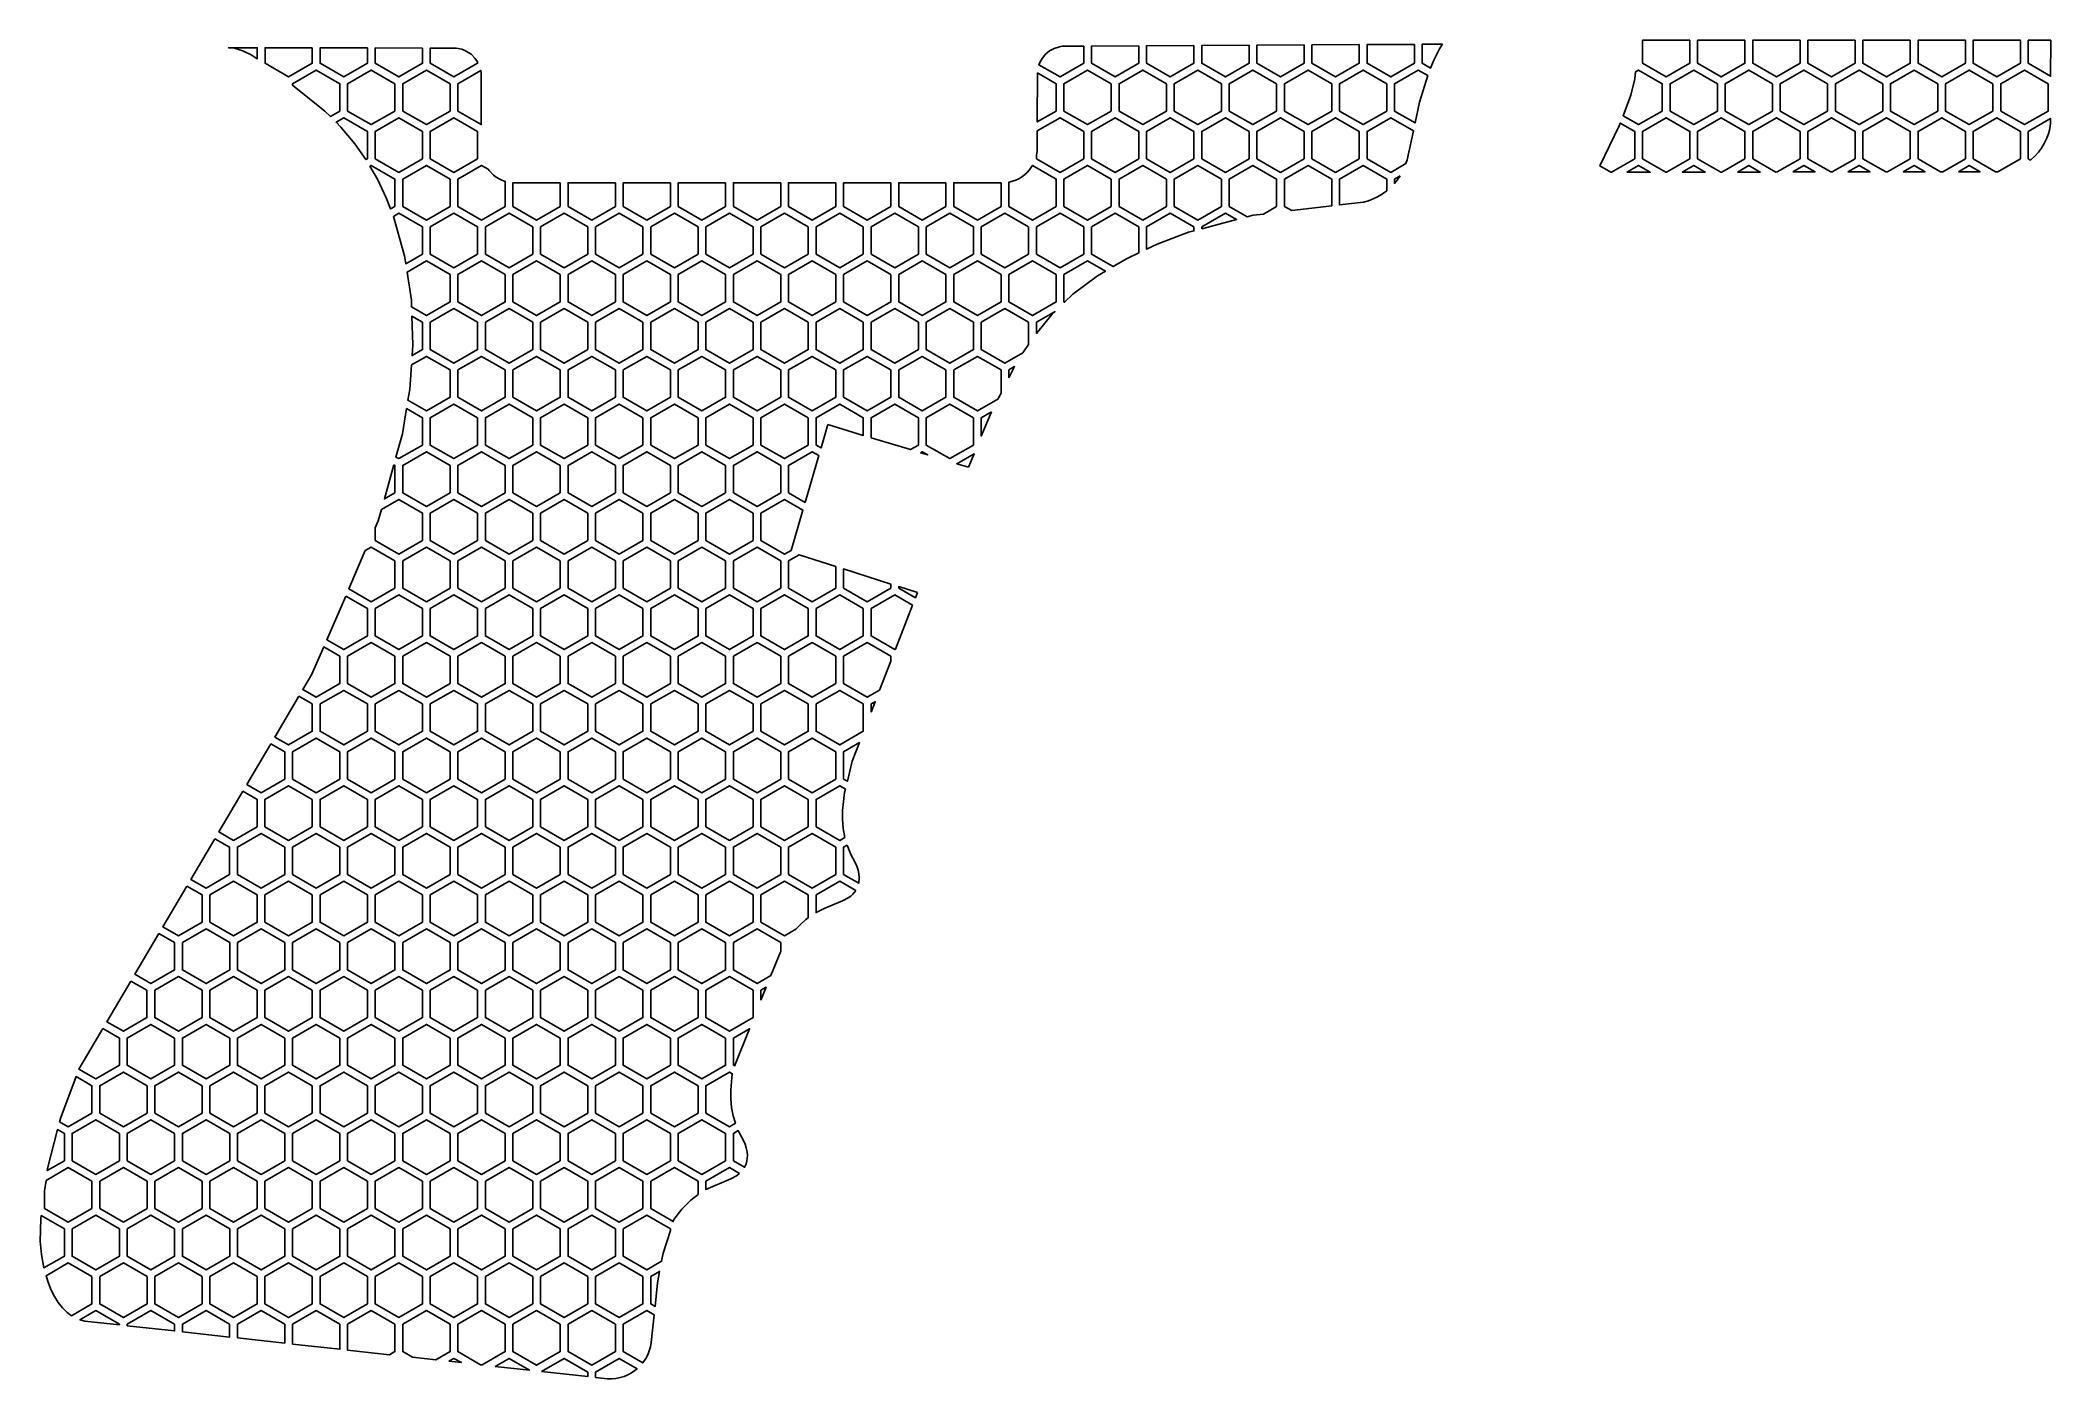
# Model space of a CAD drawing. Header units: millimetres. Extents: x 16 to 145, y -277 to -191.
import ezdxf

# ---------------------------------------------------------------- set-up
doc = ezdxf.new("R2010")
doc.units = ezdxf.units.MM

# ---------------------------------------------------------------- blocks, each defined once
blk = doc.blocks.new('HEX')
blk.add_lwpolyline([(1.516, 0.875), (0, 1.75), (-1.516, 0.875), (-1.516, -0.875), (0, -1.75), (1.516, -0.875)], close=True)

msp = doc.modelspace()

# ---------------------------------------------------------------- linework, layer by layer
for points in [[(29.526, -191.754), (28.977, -191.492), (28.708, -191.397), (28.446, -191.33), (28.069, -191.291), (29.904, -191.294), (29.904, -191.998), (29.526, -191.754)], [(33.435, -191.3), (33.435, -192.291), (31.919, -193.166), (30.404, -192.291), (30.404, -191.295), (33.435, -191.3)], [(36.966, -191.306), (36.966, -192.291), (35.45, -193.166), (33.935, -192.291), (33.935, -191.301), (36.966, -191.306)], [(40.497, -191.312), (40.497, -192.291), (38.981, -193.166), (37.466, -192.291), (37.466, -191.307), (40.497, -191.312)], [(42.66, -191.316), (43.008, -191.389), (43.171, -191.449), (43.474, -191.612), (43.612, -191.714), (43.854, -191.953), (44.028, -192.205), (44.028, -192.291), (42.512, -193.166), (40.997, -192.291), (40.997, -191.313), (42.66, -191.316)], [(80.034, -192.281), (80.197, -191.98), (80.414, -191.716), (80.676, -191.499), (80.977, -191.334), (81.309, -191.229), (81.485, -191.202), (82.87, -191.194), (82.87, -192.291), (81.354, -193.166), (79.997, -192.383), (80.034, -192.281)], [(86.401, -191.175), (86.401, -192.291), (84.886, -193.166), (83.37, -192.291), (83.37, -191.191), (86.401, -191.175)], [(89.932, -191.155), (89.932, -192.291), (88.417, -193.166), (86.901, -192.291), (86.901, -191.172), (89.932, -191.155)], [(93.463, -191.136), (93.463, -192.291), (91.948, -193.166), (90.432, -192.291), (90.432, -191.152), (93.463, -191.136)], [(96.994, -191.116), (96.994, -192.291), (95.479, -193.166), (93.963, -192.291), (93.963, -191.133), (96.994, -191.116)], [(100.525, -191.097), (100.525, -192.291), (99.01, -193.166), (97.494, -192.291), (97.494, -191.114), (100.525, -191.097)], [(104.057, -191.078), (104.057, -192.291), (102.541, -193.166), (101.025, -192.291), (101.025, -191.094), (104.057, -191.078)], [(105.855, -191.068), (105.663, -191.374), (105.301, -192.088), (105.094, -192.602), (104.557, -192.291), (104.557, -191.075), (105.855, -191.068)], [(121.712, -190.812), (121.712, -192.291), (120.196, -193.166), (118.681, -192.291), (118.681, -190.812), (121.712, -190.812)], [(125.243, -190.812), (125.243, -192.291), (123.727, -193.166), (122.212, -192.291), (122.212, -190.812), (125.243, -190.812)], [(128.774, -190.812), (128.774, -192.291), (127.259, -193.166), (125.743, -192.291), (125.743, -190.812), (128.774, -190.812)], [(132.305, -190.812), (132.305, -192.291), (130.79, -193.166), (129.274, -192.291), (129.274, -190.812), (132.305, -190.812)], [(135.836, -190.812), (135.836, -192.291), (134.321, -193.166), (132.805, -192.291), (132.805, -190.812), (135.836, -190.812)], [(139.367, -190.812), (139.367, -192.291), (137.852, -193.166), (136.336, -192.291), (136.336, -190.812), (139.367, -190.812)], [(142.898, -190.812), (142.898, -192.291), (141.383, -193.166), (139.867, -192.291), (139.867, -190.812), (142.898, -190.812)], [(144.842, -190.812), (144.834, -193.12), (143.398, -192.291), (143.398, -190.812), (144.842, -190.812)], [(34.245, -195.351), (32.169, -193.696), (32.169, -193.599), (33.685, -192.724), (35.2, -193.599), (35.2, -195.349), (34.591, -195.701), (34.245, -195.351)], [(44.253, -192.897), (44.266, -196.217), (42.762, -195.349), (42.762, -193.599), (44.23, -192.752), (44.253, -192.897)], [(79.899, -192.903), (81.104, -193.599), (81.104, -195.349), (79.888, -196.052), (79.899, -192.903)], [(104.394, -194.78), (104.107, -196.109), (102.791, -195.349), (102.791, -193.599), (104.307, -192.724), (104.918, -193.078), (104.394, -194.78)], [(117.937, -194.327), (118.18, -193.296), (118.231, -192.84), (118.431, -192.724), (119.946, -193.599), (119.946, -195.349), (118.431, -196.224), (117.436, -195.65), (117.937, -194.327)], [(36.16, -197.448), (35.267, -196.383), (34.955, -196.068), (35.45, -195.782), (36.966, -196.657), (36.966, -198.407), (36.871, -198.462), (36.16, -197.448)], [(79.849, -198.161), (79.883, -197.937), (79.886, -196.63), (81.354, -195.782), (82.87, -196.657), (82.87, -198.407), (81.354, -199.282), (79.839, -198.407), (79.849, -198.161)], [(103.595, -198.478), (103.52, -198.717), (102.541, -199.282), (101.025, -198.407), (101.025, -196.657), (102.541, -195.782), (103.996, -196.622), (103.595, -198.478)], [(120.172, -199.268), (118.681, -198.407), (118.681, -196.657), (120.196, -195.782), (121.712, -196.657), (121.712, -198.407), (120.221, -199.268), (120.172, -199.268)], [(123.695, -199.263), (122.212, -198.407), (122.212, -196.657), (123.727, -195.782), (125.243, -196.657), (125.243, -198.407), (123.76, -199.263), (123.695, -199.263)], [(127.217, -199.259), (125.743, -198.407), (125.743, -196.657), (127.259, -195.782), (128.774, -196.657), (128.774, -198.407), (127.3, -199.258), (127.217, -199.259)], [(130.74, -199.254), (129.274, -198.407), (129.274, -196.657), (130.79, -195.782), (132.305, -196.657), (132.305, -198.407), (130.84, -199.253), (130.74, -199.254)], [(134.262, -199.249), (132.805, -198.407), (132.805, -196.657), (134.321, -195.782), (135.836, -196.657), (135.836, -198.407), (134.379, -199.248), (134.262, -199.249)], [(137.785, -199.244), (136.336, -198.407), (136.336, -196.657), (137.852, -195.782), (139.367, -196.657), (139.367, -198.407), (137.919, -199.243), (137.785, -199.244)], [(141.307, -199.239), (139.867, -198.407), (139.867, -196.657), (141.383, -195.782), (142.898, -196.657), (142.898, -198.407), (141.459, -199.238), (141.307, -199.239)], [(144.824, -196.137), (144.771, -196.482), (144.686, -196.815), (144.569, -197.134), (144.423, -197.437), (144.249, -197.724), (144.049, -197.991), (143.825, -198.238), (143.578, -198.462), (143.541, -198.49), (143.398, -198.407), (143.398, -196.657), (144.825, -195.834), (144.824, -196.137)], [(116.65, -199.273), (115.95, -198.869), (117.187, -196.308), (117.257, -196.124), (118.181, -196.657), (118.181, -198.407), (116.681, -199.273), (116.65, -199.273)], [(38.178, -200.923), (37.604, -199.709), (37.13, -198.89), (37.216, -198.84), (38.731, -199.715), (38.731, -201.465), (38.449, -201.628), (38.178, -200.923)], [(44.759, -199.165), (45.054, -199.46), (45.221, -199.586), (45.4, -199.695), (45.59, -199.786), (45.794, -199.86), (45.794, -201.465), (44.278, -202.34), (42.762, -201.465), (42.762, -199.715), (44.278, -198.84), (44.696, -199.082), (44.759, -199.165)], [(78.073, -199.915), (78.314, -199.856), (78.521, -199.78), (78.717, -199.686), (78.903, -199.573), (79.076, -199.443), (79.236, -199.298), (79.381, -199.138), (79.589, -198.84), (81.104, -199.715), (81.104, -201.465), (79.589, -202.34), (78.073, -201.465), (78.073, -199.915)], [(93.735, -202.03), (93.351, -202.131), (92.198, -201.465), (92.198, -199.715), (93.713, -198.84), (95.229, -199.715), (95.229, -201.465), (94.385, -201.952), (93.735, -202.03)], [(96.196, -201.735), (95.729, -201.465), (95.729, -199.715), (97.244, -198.84), (98.76, -199.715), (98.76, -201.427), (96.196, -201.735)], [(102.291, -200.464), (101.962, -200.7), (101.692, -200.856), (101.409, -200.988), (101.114, -201.097), (100.808, -201.181), (99.26, -201.367), (99.26, -199.715), (100.775, -198.84), (102.291, -199.715), (102.291, -200.464)], [(103.141, -199.513), (102.886, -199.877), (102.791, -199.985), (102.791, -199.715), (103.141, -199.513)], [(117.683, -199.272), (118.431, -198.84), (119.175, -199.27), (117.683, -199.272)], [(121.223, -199.267), (121.962, -198.84), (122.697, -199.265), (121.223, -199.267)], [(124.763, -199.262), (125.493, -198.84), (126.22, -199.26), (124.763, -199.262)], [(128.302, -199.257), (129.024, -198.84), (129.742, -199.255), (128.302, -199.257)], [(131.842, -199.252), (132.555, -198.84), (133.265, -199.25), (131.842, -199.252)], [(135.382, -199.247), (136.086, -198.84), (136.787, -199.245), (135.382, -199.247)], [(138.922, -199.242), (139.617, -198.84), (140.31, -199.24), (138.922, -199.242)], [(49.325, -199.946), (49.325, -201.465), (47.809, -202.34), (46.294, -201.465), (46.294, -199.946), (49.325, -199.946)], [(52.856, -199.946), (52.856, -201.465), (51.34, -202.34), (49.825, -201.465), (49.825, -199.946), (52.856, -199.946)], [(56.387, -199.946), (56.387, -201.465), (54.871, -202.34), (53.356, -201.465), (53.356, -199.946), (56.387, -199.946)], [(59.918, -199.946), (59.918, -201.465), (58.402, -202.34), (56.887, -201.465), (56.887, -199.946), (59.918, -199.946)], [(63.449, -199.946), (63.449, -201.465), (61.933, -202.34), (60.418, -201.465), (60.418, -199.946), (63.449, -199.946)], [(66.98, -199.946), (66.98, -201.465), (65.465, -202.34), (63.949, -201.465), (63.949, -199.946), (66.98, -199.946)], [(70.511, -199.946), (70.511, -201.465), (68.996, -202.34), (67.48, -201.465), (67.48, -199.946), (70.511, -199.946)], [(74.042, -199.946), (74.042, -201.465), (72.527, -202.34), (71.011, -201.465), (71.011, -199.946), (74.042, -199.946)], [(77.573, -199.946), (77.573, -201.465), (76.058, -202.34), (74.542, -201.465), (74.542, -199.946), (77.573, -199.946)], [(39.35, -204.636), (38.63, -202.101), (38.981, -201.898), (40.497, -202.773), (40.497, -204.523), (39.427, -205.141), (39.35, -204.636)], [(85.62, -204.815), (84.756, -205.323), (83.37, -204.523), (83.37, -202.773), (84.886, -201.898), (86.401, -202.773), (86.401, -204.444), (85.62, -204.815)], [(89.577, -203.124), (87.569, -203.888), (86.901, -204.206), (86.901, -202.773), (88.417, -201.898), (89.932, -202.773), (89.932, -203.031), (89.577, -203.124)], [(90.432, -202.899), (90.432, -202.773), (91.948, -201.898), (92.664, -202.312), (90.432, -202.899)], [(39.782, -207.47), (39.508, -205.672), (40.747, -204.956), (42.262, -205.831), (42.262, -207.581), (40.747, -208.456), (39.797, -207.908), (39.782, -207.47)], [(83.743, -205.919), (82.182, -207.086), (81.646, -207.605), (81.604, -207.581), (81.604, -205.831), (83.12, -204.956), (84.26, -205.615), (83.743, -205.919)], [(39.879, -210.327), (39.817, -208.497), (40.497, -208.889), (40.497, -210.639), (39.829, -211.025), (39.879, -210.327)], [(78.978, -210.847), (77.823, -211.514), (76.308, -210.639), (76.308, -208.889), (77.823, -208.014), (79.339, -208.889), (79.339, -210.305), (78.978, -210.847)], [(80.828, -208.398), (79.839, -209.606), (79.839, -208.889), (81.032, -208.201), (80.828, -208.398)], [(39.676, -213.189), (39.786, -211.627), (40.747, -211.072), (42.262, -211.947), (42.262, -213.697), (40.747, -214.572), (39.562, -213.888), (39.676, -213.189)], [(77.372, -213.814), (76.058, -214.572), (74.542, -213.697), (74.542, -211.947), (76.058, -211.072), (77.573, -211.947), (77.573, -213.422), (77.372, -213.814)], [(78.073, -212.451), (78.073, -211.947), (78.442, -211.734), (78.073, -212.451)], [(39.213, -216.036), (39.476, -214.416), (40.497, -215.005), (40.497, -216.755), (38.981, -217.63), (38.798, -217.524), (39.213, -216.036)], [(66.479, -215.448), (66.04, -216.943), (65.715, -216.755), (65.715, -215.005), (67.23, -214.13), (68.746, -215.005), (68.746, -216.136), (66.479, -215.448)], [(69.246, -216.287), (69.246, -215.005), (70.761, -214.13), (72.277, -215.005), (72.277, -216.755), (71.764, -217.052), (69.246, -216.287)], [(76.949, -214.635), (76.308, -216.185), (76.308, -215.005), (76.949, -214.635)], [(65.016, -220.43), (63.949, -219.813), (63.949, -218.063), (65.465, -217.188), (65.895, -217.437), (65.016, -220.43)], [(72.419, -217.251), (72.527, -217.188), (72.873, -217.388), (72.419, -217.251)], [(75.489, -218.182), (74.733, -217.953), (75.847, -217.31), (75.489, -218.182)], [(38.659, -218.022), (38.731, -218.063), (38.731, -219.813), (38.051, -220.206), (38.659, -218.022)], [(37.659, -221.613), (37.859, -220.894), (38.981, -220.246), (40.497, -221.121), (40.497, -222.871), (38.981, -223.746), (37.466, -222.871), (37.466, -222.059), (37.659, -221.613)], [(64.113, -223.508), (63.699, -223.746), (62.183, -222.871), (62.183, -221.121), (63.699, -220.246), (64.871, -220.923), (64.113, -223.508)], [(36.832, -223.526), (37.216, -223.304), (38.731, -224.179), (38.731, -225.929), (37.216, -226.804), (35.774, -225.972), (36.832, -223.526)], [(66.98, -224.536), (66.98, -225.929), (65.465, -226.804), (63.949, -225.929), (63.949, -224.179), (64.634, -223.784), (66.98, -224.536)], [(70.511, -225.669), (70.511, -225.929), (68.996, -226.804), (67.48, -225.929), (67.48, -224.697), (70.511, -225.669)], [(35.575, -226.434), (36.966, -227.237), (36.966, -228.987), (35.45, -229.862), (34.364, -229.235), (35.575, -226.434)], [(70.807, -229.836), (70.761, -229.862), (69.246, -228.987), (69.246, -227.237), (70.761, -226.362), (71.896, -227.018), (70.807, -229.836)], [(72.207, -226.213), (72.079, -226.546), (71.011, -225.929), (71.011, -225.83), (72.207, -226.213)], [(33.389, -231.492), (34.164, -229.697), (35.2, -230.295), (35.2, -232.045), (33.685, -232.92), (32.835, -232.43), (33.389, -231.492)], [(69.792, -232.461), (68.996, -232.92), (67.48, -232.045), (67.48, -230.295), (68.996, -229.42), (70.511, -230.295), (70.511, -230.601), (69.792, -232.461)], [(32.581, -232.861), (33.435, -233.353), (33.435, -235.103), (31.919, -235.978), (31.041, -235.471), (32.581, -232.861)], [(69.246, -233.874), (69.246, -233.353), (69.505, -233.204), (69.246, -233.874)], [(30.786, -235.902), (31.669, -236.411), (31.669, -238.161), (30.154, -239.036), (29.246, -238.512), (30.786, -235.902)], [(68.032, -237.014), (67.722, -238.301), (67.48, -238.161), (67.48, -236.411), (68.49, -235.828), (68.032, -237.014)], [(28.992, -238.943), (29.904, -239.469), (29.904, -241.219), (28.388, -242.094), (27.451, -241.554), (28.992, -238.943)], [(67.548, -239.027), (67.416, -240.182), (67.415, -240.762), (67.463, -241.338), (67.563, -241.902), (67.23, -242.094), (65.715, -241.219), (65.715, -239.469), (67.23, -238.594), (67.601, -238.808), (67.548, -239.027)], [(27.197, -241.984), (28.138, -242.527), (28.138, -244.277), (26.623, -245.152), (25.657, -244.595), (27.197, -241.984)], [(67.706, -242.397), (67.944, -242.992), (68.232, -243.517), (68.336, -243.751), (68.414, -243.995), (68.463, -244.247), (68.48, -244.476), (68.451, -244.838), (67.48, -244.277), (67.48, -242.527), (67.706, -242.397)], [(65.062, -247.169), (64.715, -247.474), (64.425, -247.791), (63.699, -248.21), (62.183, -247.335), (62.183, -245.585), (63.699, -244.71), (65.215, -245.585), (65.215, -247.055), (65.062, -247.169)], [(68.266, -245.309), (68.084, -245.535), (67.939, -245.665), (67.779, -245.781), (67.42, -245.978), (66.239, -246.452), (65.715, -246.721), (65.715, -245.585), (67.23, -244.71), (68.266, -245.309)], [(25.403, -245.026), (26.373, -245.585), (26.373, -247.335), (24.857, -248.21), (23.862, -247.636), (25.403, -245.026)], [(23.608, -248.067), (24.607, -248.644), (24.607, -250.394), (23.091, -251.269), (22.068, -250.678), (23.608, -248.067)], [(62.817, -250.758), (61.933, -251.269), (60.418, -250.394), (60.418, -248.644), (61.933, -247.769), (63.449, -248.644), (63.449, -249.183), (62.817, -250.758)], [(21.814, -251.108), (22.841, -251.702), (22.841, -253.452), (21.326, -254.327), (20.273, -253.719), (21.814, -251.108)], [(62.183, -252.338), (62.183, -251.702), (62.516, -251.51), (62.183, -252.338)], [(20.019, -254.149), (21.076, -254.76), (21.076, -256.51), (19.56, -257.385), (18.479, -256.76), (20.019, -254.149)], [(60.493, -256.553), (60.418, -256.51), (60.418, -254.76), (61.452, -254.163), (60.493, -256.553)], [(17.309, -259.849), (18.294, -257.231), (19.31, -257.818), (19.31, -259.568), (17.795, -260.443), (17.239, -260.121), (17.309, -259.849)], [(60.247, -258.085), (60.253, -258.648), (60.305, -259.206), (60.408, -259.755), (60.547, -260.224), (60.168, -260.443), (58.652, -259.568), (58.652, -257.818), (60.168, -256.943), (60.351, -257.048), (60.247, -258.085)], [(16.483, -263.029), (17.108, -260.623), (17.545, -260.876), (17.545, -262.626), (16.452, -263.256), (16.483, -263.029)], [(60.783, -260.808), (61.065, -261.322), (61.17, -261.555), (61.247, -261.8), (61.296, -262.051), (61.313, -262.28), (61.286, -262.637), (61.231, -262.844), (61.141, -263.043), (60.418, -262.626), (60.418, -260.876), (60.735, -260.693), (60.783, -260.808)], [(16.369, -263.882), (17.795, -263.059), (19.31, -263.934), (19.31, -265.684), (17.795, -266.559), (16.279, -265.684), (16.279, -264.553), (16.369, -263.882)], [(58.152, -264.782), (57.696, -265.143), (57.116, -265.733), (56.608, -266.391), (56.567, -266.519), (55.121, -265.684), (55.121, -263.934), (56.637, -263.059), (58.152, -263.934), (58.152, -264.782)], [(60.814, -263.432), (60.612, -263.585), (60.254, -263.783), (58.652, -264.463), (58.652, -263.934), (60.168, -263.059), (60.814, -263.432)], [(16.076, -268.639), (15.998, -267.78), (16.039, -266.354), (16.068, -266.139), (17.545, -266.992), (17.545, -268.742), (16.236, -269.497), (16.076, -268.639)], [(55.923, -268.539), (55.82, -269.069), (54.871, -269.617), (53.356, -268.742), (53.356, -266.992), (54.871, -266.117), (56.387, -266.992), (56.387, -267.085), (55.923, -268.539)], [(18, -272.556), (17.731, -272.358), (17.424, -272.059), (17.151, -271.713), (16.911, -271.329), (16.702, -270.913), (16.522, -270.475), (16.378, -269.993), (17.795, -269.175), (19.31, -270.05), (19.31, -271.8), (18, -272.556)], [(55.552, -270.441), (55.396, -271.958), (55.121, -271.8), (55.121, -270.05), (55.693, -269.719), (55.552, -270.441)], [(18.865, -272.902), (18.545, -272.819), (19.56, -272.233), (21.076, -273.108), (21.076, -273.146), (18.865, -272.902)], [(21.576, -273.201), (21.576, -273.108), (23.091, -272.233), (24.607, -273.108), (24.607, -273.536), (21.576, -273.201)], [(25.107, -273.591), (25.107, -273.108), (26.623, -272.233), (28.138, -273.108), (28.138, -273.925), (25.107, -273.591)], [(28.638, -273.981), (28.638, -273.108), (30.154, -272.233), (31.669, -273.108), (31.669, -274.315), (28.638, -273.981)], [(32.169, -274.37), (32.169, -273.108), (33.685, -272.233), (35.2, -273.108), (35.2, -274.705), (32.169, -274.37)], [(35.7, -274.76), (35.7, -273.108), (37.216, -272.233), (38.731, -273.108), (38.731, -274.858), (38.387, -275.056), (35.7, -274.76)], [(39.856, -275.218), (39.231, -274.858), (39.231, -273.108), (40.747, -272.233), (42.262, -273.108), (42.262, -274.858), (41.352, -275.383), (39.856, -275.218)], [(44.221, -275.7), (42.762, -274.858), (42.762, -273.108), (44.278, -272.233), (45.794, -273.108), (45.794, -274.858), (44.317, -275.71), (44.221, -275.7)], [(55.158, -274.279), (55.108, -274.551), (55.031, -274.812), (54.929, -275.061), (54.805, -275.296), (54.606, -275.579), (53.356, -274.858), (53.356, -273.108), (54.871, -272.233), (55.34, -272.504), (55.158, -274.279)], [(42.192, -275.476), (42.512, -275.291), (42.985, -275.563), (42.192, -275.476)], [(45.156, -275.803), (46.044, -275.291), (47.35, -276.045), (45.156, -275.803)], [(48.121, -276.13), (49.575, -275.291), (51.09, -276.166), (51.09, -276.458), (48.121, -276.13)], [(54.105, -276.071), (53.887, -276.217), (53.656, -276.342), (53.412, -276.443), (53.158, -276.521), (52.894, -276.573), (52.623, -276.599), (52.346, -276.596), (51.59, -276.513), (51.59, -276.166), (53.106, -275.291), (54.249, -275.951), (54.105, -276.071)]]:
    msp.add_lwpolyline(points, close=True)

# ---------------------------------------------------------------- block references
for p in [(37.216, -194.474), (40.747, -194.474), (83.12, -194.474), (86.651, -194.474), (90.182, -194.474), (93.713, -194.474), (97.244, -194.474), (100.775, -194.474), (121.962, -194.474), (125.493, -194.474), (129.024, -194.474), (132.555, -194.474), (136.086, -194.474), (139.617, -194.474), (143.148, -194.474), (38.981, -197.532), (42.512, -197.532), (84.886, -197.532), (88.417, -197.532), (91.948, -197.532), (95.479, -197.532), (99.01, -197.532), (40.747, -200.59), (83.12, -200.59), (86.651, -200.59), (90.182, -200.59), (42.512, -203.648), (46.044, -203.648), (49.575, -203.648), (53.106, -203.648), (56.637, -203.648), (60.168, -203.648), (63.699, -203.648), (67.23, -203.648), (70.761, -203.648), (74.292, -203.648), (77.823, -203.648), (81.354, -203.648), (44.278, -206.706), (47.809, -206.706), (51.34, -206.706), (54.871, -206.706), (58.402, -206.706), (61.933, -206.706), (65.465, -206.706), (68.996, -206.706), (72.527, -206.706), (76.058, -206.706), (79.589, -206.706), (42.512, -209.764), (46.044, -209.764), (49.575, -209.764), (53.106, -209.764), (56.637, -209.764), (60.168, -209.764), (63.699, -209.764), (67.23, -209.764), (70.761, -209.764), (74.292, -209.764), (44.278, -212.822), (47.809, -212.822), (51.34, -212.822), (54.871, -212.822), (58.402, -212.822), (61.933, -212.822), (65.465, -212.822), (68.996, -212.822), (72.527, -212.822), (42.512, -215.88), (46.044, -215.88), (49.575, -215.88), (53.106, -215.88), (56.637, -215.88), (60.168, -215.88), (63.699, -215.88), (74.292, -215.88), (40.747, -218.938), (44.278, -218.938), (47.809, -218.938), (51.34, -218.938), (54.871, -218.938), (58.402, -218.938), (61.933, -218.938), (42.512, -221.996), (46.044, -221.996), (49.575, -221.996), (53.106, -221.996), (56.637, -221.996), (60.168, -221.996), (40.747, -225.054), (44.278, -225.054), (47.809, -225.054), (51.34, -225.054), (54.871, -225.054), (58.402, -225.054), (61.933, -225.054), (38.981, -228.112), (42.512, -228.112), (46.044, -228.112), (49.575, -228.112), (53.106, -228.112), (56.637, -228.112), (60.168, -228.112), (63.699, -228.112), (67.23, -228.112), (37.216, -231.17), (40.747, -231.17), (44.278, -231.17), (47.809, -231.17), (51.34, -231.17), (54.871, -231.17), (58.402, -231.17), (61.933, -231.17), (65.465, -231.17), (35.45, -234.228), (38.981, -234.228), (42.512, -234.228), (46.044, -234.228), (49.575, -234.228), (53.106, -234.228), (56.637, -234.228), (60.168, -234.228), (63.699, -234.228), (67.23, -234.228), (33.685, -237.286), (37.216, -237.286), (40.747, -237.286), (44.278, -237.286), (47.809, -237.286), (51.34, -237.286), (54.871, -237.286), (58.402, -237.286), (61.933, -237.286), (65.465, -237.286), (31.919, -240.344), (35.45, -240.344), (38.981, -240.344), (42.512, -240.344), (46.044, -240.344), (49.575, -240.344), (53.106, -240.344), (56.637, -240.344), (60.168, -240.344), (63.699, -240.344), (30.154, -243.402), (33.685, -243.402), (37.216, -243.402), (40.747, -243.402), (44.278, -243.402), (47.809, -243.402), (51.34, -243.402), (54.871, -243.402), (58.402, -243.402), (61.933, -243.402), (65.465, -243.402), (28.388, -246.46), (31.919, -246.46), (35.45, -246.46), (38.981, -246.46), (42.512, -246.46), (46.044, -246.46), (49.575, -246.46), (53.106, -246.46), (56.637, -246.46), (60.168, -246.46), (26.623, -249.519), (30.154, -249.519), (33.685, -249.519), (37.216, -249.519), (40.747, -249.519), (44.278, -249.519), (47.809, -249.519), (51.34, -249.519), (54.871, -249.519), (58.402, -249.519), (24.857, -252.577), (28.388, -252.577), (31.919, -252.577), (35.45, -252.577), (38.981, -252.577), (42.512, -252.577), (46.044, -252.577), (49.575, -252.577), (53.106, -252.577), (56.637, -252.577), (60.168, -252.577), (23.091, -255.635), (26.623, -255.635), (30.154, -255.635), (33.685, -255.635), (37.216, -255.635), (40.747, -255.635), (44.278, -255.635), (47.809, -255.635), (51.34, -255.635), (54.871, -255.635), (58.402, -255.635), (21.326, -258.693), (24.857, -258.693), (28.388, -258.693), (31.919, -258.693), (35.45, -258.693), (38.981, -258.693), (42.512, -258.693), (46.044, -258.693), (49.575, -258.693), (53.106, -258.693), (56.637, -258.693), (19.56, -261.751), (23.091, -261.751), (26.623, -261.751), (30.154, -261.751), (33.685, -261.751), (37.216, -261.751), (40.747, -261.751), (44.278, -261.751), (47.809, -261.751), (51.34, -261.751), (54.871, -261.751), (58.402, -261.751), (21.326, -264.809), (24.857, -264.809), (28.388, -264.809), (31.919, -264.809), (35.45, -264.809), (38.981, -264.809), (42.512, -264.809), (46.044, -264.809), (49.575, -264.809), (53.106, -264.809), (19.56, -267.867), (23.091, -267.867), (26.623, -267.867), (30.154, -267.867), (33.685, -267.867), (37.216, -267.867), (40.747, -267.867), (44.278, -267.867), (47.809, -267.867), (51.34, -267.867), (21.326, -270.925), (24.857, -270.925), (28.388, -270.925), (31.919, -270.925), (35.45, -270.925), (38.981, -270.925), (42.512, -270.925), (46.044, -270.925), (49.575, -270.925), (53.106, -270.925), (47.809, -273.983), (51.34, -273.983)]:
    msp.add_blockref('HEX', p)

doc.saveas('drawing.dxf')
